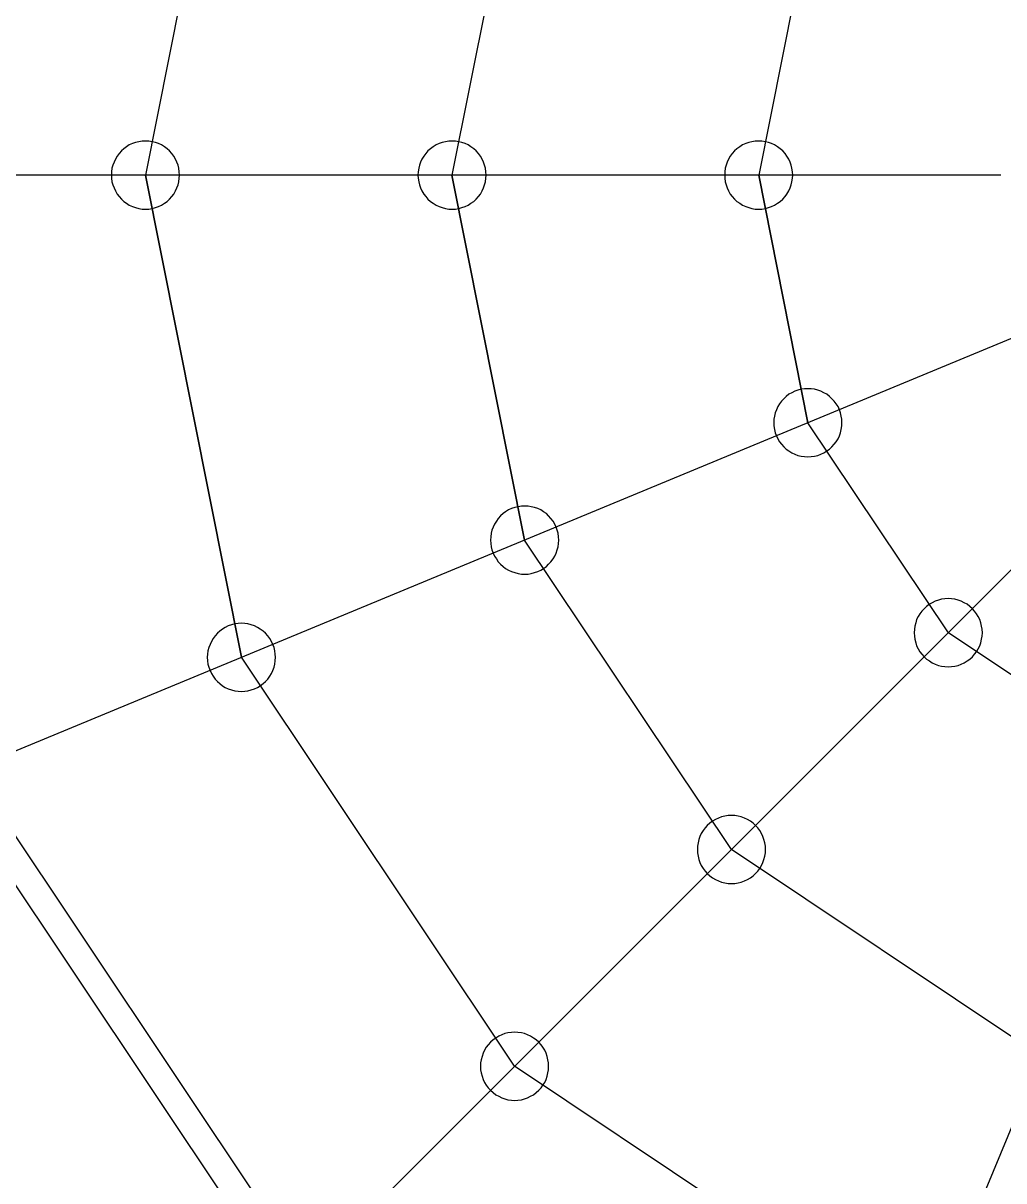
# Model space of a CAD drawing. Header units: metres. Extents: x 0 to 420, y 0 to 297.
# Drawn here: x 89 to 131.4, y 128.2 to 178.2 of the extents above; entities that cross this region are included whole.
import ezdxf

# ---------------------------------------------------------------- set-up
doc = ezdxf.new("R2010")
doc.units = ezdxf.units.M

msp = doc.modelspace()

# ---------------------------------------------------------------- linework, layer by layer
for p, q in [((98.49, 192.51), (94.34, 171.66)), ((98.49, 192.51), (94.34, 171.66)), ((110.73, 187.44), (107.59, 171.66)), ((110.73, 187.44), (107.59, 171.66)), ((122.98, 182.37), (120.85, 171.66)), ((122.98, 182.37), (120.85, 171.66)), ((131.32, 171.66), (43.54, 171.66)), ((98.49, 150.81), (94.34, 171.66)), ((94.34, 171.66), (98.49, 150.81)), ((98.49, 150.81), (94.34, 171.66)), ((110.73, 155.88), (107.59, 171.66)), ((107.59, 171.66), (110.73, 155.88)), ((110.73, 155.88), (107.59, 171.66)), ((122.98, 160.95), (120.85, 171.66)), ((120.85, 171.66), (122.98, 160.95)), ((122.98, 160.95), (120.85, 171.66)), ((132.57, 164.92), (51.56, 131.37)), ((132.57, 164.92), (51.56, 131.37)), ((129.05, 151.87), (122.98, 160.95)), ((129.05, 151.87), (122.98, 160.95)), ((136.28, 159.11), (74.38, 97.21)), ((136.28, 159.11), (74.38, 97.21)), ((119.67, 142.5), (110.73, 155.88)), ((119.67, 142.5), (110.73, 155.88)), ((141.97, 155.1), (108.54, 74.38)), ((141.97, 155.1), (108.54, 74.38)), ((141.97, 155.1), (108.54, 74.38)), ((141.97, 155.1), (108.54, 74.38)), ((138.12, 145.81), (129.05, 151.87)), ((138.12, 145.81), (129.05, 151.87)), ((110.3, 133.13), (98.49, 150.81)), ((110.3, 133.13), (98.49, 150.81)), ((101.35, 124.18), (86.8, 145.96)), ((101.35, 124.18), (86.8, 145.96)), ((100.5, 123.33), (85.69, 145.5)), ((100.5, 123.33), (85.69, 145.5)), ((133.05, 133.56), (119.67, 142.5)), ((133.05, 133.56), (119.67, 142.5)), ((127.98, 121.31), (110.3, 133.13)), ((127.98, 121.31), (110.3, 133.13))]:
    msp.add_line(p, q)
for points in [[(95.81, 171.66), (95.8, 171.8), (95.78, 171.95), (95.75, 172.09), (95.7, 172.22), (95.64, 172.35), (95.56, 172.48), (95.48, 172.59), (95.38, 172.7), (95.27, 172.8), (95.16, 172.88), (95.03, 172.96), (94.9, 173.02), (94.77, 173.07), (94.63, 173.1), (94.48, 173.13), (94.34, 173.13), (94.19, 173.13), (94.05, 173.1), (93.91, 173.07), (93.78, 173.02), (93.64, 172.96), (93.52, 172.88), (93.4, 172.8), (93.3, 172.7), (93.2, 172.59), (93.11, 172.48), (93.04, 172.35), (92.98, 172.22), (92.93, 172.09), (92.89, 171.95), (92.87, 171.8), (92.87, 171.66), (92.87, 171.52), (92.89, 171.37), (92.93, 171.23), (92.98, 171.1), (93.04, 170.97), (93.11, 170.84), (93.2, 170.73), (93.3, 170.62), (93.4, 170.52), (93.52, 170.44), (93.64, 170.36), (93.78, 170.3), (93.91, 170.25), (94.05, 170.22), (94.19, 170.19), (94.34, 170.19), (94.48, 170.19), (94.63, 170.22), (94.77, 170.25), (94.9, 170.3), (95.03, 170.36), (95.16, 170.44), (95.27, 170.52), (95.38, 170.62), (95.48, 170.73), (95.56, 170.84), (95.64, 170.97), (95.7, 171.1), (95.75, 171.23), (95.78, 171.37), (95.8, 171.52), (95.81, 171.66)], [(109.07, 171.66), (109.06, 171.8), (109.04, 171.95), (109, 172.09), (108.95, 172.22), (108.89, 172.35), (108.82, 172.48), (108.73, 172.59), (108.64, 172.7), (108.53, 172.8), (108.41, 172.88), (108.29, 172.96), (108.16, 173.02), (108.02, 173.07), (107.88, 173.1), (107.74, 173.13), (107.59, 173.13), (107.45, 173.13), (107.31, 173.1), (107.17, 173.07), (107.03, 173.02), (106.9, 172.96), (106.78, 172.88), (106.66, 172.8), (106.55, 172.7), (106.46, 172.59), (106.37, 172.48), (106.29, 172.35), (106.23, 172.22), (106.18, 172.09), (106.15, 171.95), (106.13, 171.8), (106.12, 171.66), (106.13, 171.52), (106.15, 171.37), (106.18, 171.23), (106.23, 171.1), (106.29, 170.97), (106.37, 170.84), (106.46, 170.73), (106.55, 170.62), (106.66, 170.52), (106.78, 170.44), (106.9, 170.36), (107.03, 170.3), (107.17, 170.25), (107.31, 170.22), (107.45, 170.19), (107.59, 170.19), (107.74, 170.19), (107.88, 170.22), (108.02, 170.25), (108.16, 170.3), (108.29, 170.36), (108.41, 170.44), (108.53, 170.52), (108.64, 170.62), (108.73, 170.73), (108.82, 170.84), (108.89, 170.97), (108.95, 171.1), (109, 171.23), (109.04, 171.37), (109.06, 171.52), (109.07, 171.66)], [(122.32, 171.66), (122.31, 171.8), (122.29, 171.95), (122.26, 172.09), (122.21, 172.22), (122.15, 172.35), (122.07, 172.48), (121.99, 172.59), (121.89, 172.7), (121.78, 172.8), (121.67, 172.88), (121.54, 172.96), (121.41, 173.02), (121.28, 173.07), (121.14, 173.1), (120.99, 173.13), (120.85, 173.13), (120.7, 173.13), (120.56, 173.1), (120.42, 173.07), (120.29, 173.02), (120.15, 172.96), (120.03, 172.88), (119.91, 172.8), (119.81, 172.7), (119.71, 172.59), (119.62, 172.48), (119.55, 172.35), (119.49, 172.22), (119.44, 172.09), (119.4, 171.95), (119.38, 171.8), (119.38, 171.66), (119.38, 171.52), (119.4, 171.37), (119.44, 171.23), (119.49, 171.1), (119.55, 170.97), (119.62, 170.84), (119.71, 170.73), (119.81, 170.62), (119.91, 170.52), (120.03, 170.44), (120.15, 170.36), (120.29, 170.3), (120.42, 170.25), (120.56, 170.22), (120.7, 170.19), (120.85, 170.19), (120.99, 170.19), (121.14, 170.22), (121.28, 170.25), (121.41, 170.3), (121.54, 170.36), (121.67, 170.44), (121.78, 170.52), (121.89, 170.62), (121.99, 170.73), (122.07, 170.84), (122.15, 170.97), (122.21, 171.1), (122.26, 171.23), (122.29, 171.37), (122.31, 171.52), (122.32, 171.66)], [(124.45, 160.95), (124.44, 161.1), (124.42, 161.24), (124.39, 161.38), (124.34, 161.51), (124.28, 161.65), (124.2, 161.77), (124.12, 161.89), (124.02, 161.99), (123.91, 162.09), (123.8, 162.18), (123.67, 162.25), (123.54, 162.31), (123.41, 162.36), (123.27, 162.4), (123.12, 162.42), (122.98, 162.42), (122.83, 162.42), (122.69, 162.4), (122.55, 162.36), (122.42, 162.31), (122.28, 162.25), (122.16, 162.18), (122.04, 162.09), (121.94, 161.99), (121.84, 161.89), (121.75, 161.77), (121.68, 161.65), (121.62, 161.51), (121.57, 161.38), (121.53, 161.24), (121.51, 161.1), (121.51, 160.95), (121.51, 160.81), (121.53, 160.66), (121.57, 160.52), (121.62, 160.39), (121.68, 160.26), (121.75, 160.13), (121.84, 160.02), (121.94, 159.91), (122.04, 159.81), (122.16, 159.73), (122.28, 159.65), (122.42, 159.59), (122.55, 159.54), (122.69, 159.51), (122.83, 159.49), (122.98, 159.48), (123.12, 159.49), (123.27, 159.51), (123.41, 159.54), (123.54, 159.59), (123.67, 159.65), (123.8, 159.73), (123.91, 159.81), (124.02, 159.91), (124.12, 160.02), (124.2, 160.13), (124.28, 160.26), (124.34, 160.39), (124.39, 160.52), (124.42, 160.66), (124.44, 160.81), (124.45, 160.95)], [(124.45, 160.95), (124.44, 161.1), (124.42, 161.24), (124.39, 161.38), (124.34, 161.51), (124.28, 161.65), (124.2, 161.77), (124.12, 161.89), (124.02, 161.99), (123.91, 162.09), (123.8, 162.18), (123.67, 162.25), (123.54, 162.31), (123.41, 162.36), (123.27, 162.4), (123.12, 162.42), (122.98, 162.42), (122.83, 162.42), (122.69, 162.4), (122.55, 162.36), (122.42, 162.31), (122.28, 162.25), (122.16, 162.18), (122.04, 162.09), (121.94, 161.99), (121.84, 161.89), (121.75, 161.77), (121.68, 161.65), (121.62, 161.51), (121.57, 161.38), (121.53, 161.24), (121.51, 161.1), (121.51, 160.95), (121.51, 160.81), (121.53, 160.66), (121.57, 160.52), (121.62, 160.39), (121.68, 160.26), (121.75, 160.13), (121.84, 160.02), (121.94, 159.91), (122.04, 159.81), (122.16, 159.73), (122.28, 159.65), (122.42, 159.59), (122.55, 159.54), (122.69, 159.51), (122.83, 159.49), (122.98, 159.48), (123.12, 159.49), (123.27, 159.51), (123.41, 159.54), (123.54, 159.59), (123.67, 159.65), (123.8, 159.73), (123.91, 159.81), (124.02, 159.91), (124.12, 160.02), (124.2, 160.13), (124.28, 160.26), (124.34, 160.39), (124.39, 160.52), (124.42, 160.66), (124.44, 160.81), (124.45, 160.95)], [(112.21, 155.88), (112.2, 156.02), (112.18, 156.17), (112.14, 156.31), (112.09, 156.44), (112.03, 156.57), (111.96, 156.7), (111.87, 156.81), (111.77, 156.92), (111.67, 157.02), (111.55, 157.1), (111.43, 157.18), (111.3, 157.24), (111.16, 157.29), (111.02, 157.32), (110.88, 157.34), (110.73, 157.35), (110.59, 157.34), (110.45, 157.32), (110.31, 157.29), (110.17, 157.24), (110.04, 157.18), (109.91, 157.1), (109.8, 157.02), (109.69, 156.92), (109.59, 156.81), (109.51, 156.7), (109.43, 156.57), (109.37, 156.44), (109.32, 156.31), (109.29, 156.17), (109.27, 156.02), (109.26, 155.88), (109.27, 155.73), (109.29, 155.59), (109.32, 155.45), (109.37, 155.31), (109.43, 155.18), (109.51, 155.06), (109.59, 154.94), (109.69, 154.84), (109.8, 154.74), (109.91, 154.65), (110.04, 154.58), (110.17, 154.52), (110.31, 154.47), (110.45, 154.43), (110.59, 154.41), (110.73, 154.41), (110.88, 154.41), (111.02, 154.43), (111.16, 154.47), (111.3, 154.52), (111.43, 154.58), (111.55, 154.65), (111.67, 154.74), (111.77, 154.84), (111.87, 154.94), (111.96, 155.06), (112.03, 155.18), (112.09, 155.31), (112.14, 155.45), (112.18, 155.59), (112.2, 155.73), (112.21, 155.88)], [(112.21, 155.88), (112.2, 156.02), (112.18, 156.17), (112.14, 156.31), (112.09, 156.44), (112.03, 156.57), (111.96, 156.7), (111.87, 156.81), (111.77, 156.92), (111.67, 157.02), (111.55, 157.1), (111.43, 157.18), (111.3, 157.24), (111.16, 157.29), (111.02, 157.32), (110.88, 157.34), (110.73, 157.35), (110.59, 157.34), (110.45, 157.32), (110.31, 157.29), (110.17, 157.24), (110.04, 157.18), (109.91, 157.1), (109.8, 157.02), (109.69, 156.92), (109.59, 156.81), (109.51, 156.7), (109.43, 156.57), (109.37, 156.44), (109.32, 156.31), (109.29, 156.17), (109.27, 156.02), (109.26, 155.88), (109.27, 155.73), (109.29, 155.59), (109.32, 155.45), (109.37, 155.31), (109.43, 155.18), (109.51, 155.06), (109.59, 154.94), (109.69, 154.84), (109.8, 154.74), (109.91, 154.65), (110.04, 154.58), (110.17, 154.52), (110.31, 154.47), (110.45, 154.43), (110.59, 154.41), (110.73, 154.41), (110.88, 154.41), (111.02, 154.43), (111.16, 154.47), (111.3, 154.52), (111.43, 154.58), (111.55, 154.65), (111.67, 154.74), (111.77, 154.84), (111.87, 154.94), (111.96, 155.06), (112.03, 155.18), (112.09, 155.31), (112.14, 155.45), (112.18, 155.59), (112.2, 155.73), (112.21, 155.88)], [(112.21, 155.88), (112.2, 156.02), (112.18, 156.17), (112.14, 156.31), (112.09, 156.44), (112.03, 156.57), (111.96, 156.7), (111.87, 156.81), (111.77, 156.92), (111.67, 157.02), (111.55, 157.1), (111.43, 157.18), (111.3, 157.24), (111.16, 157.29), (111.02, 157.32), (110.88, 157.34), (110.73, 157.35), (110.59, 157.34), (110.45, 157.32), (110.31, 157.29), (110.17, 157.24), (110.04, 157.18), (109.91, 157.1), (109.8, 157.02), (109.69, 156.92), (109.59, 156.81), (109.51, 156.7), (109.43, 156.57), (109.37, 156.44), (109.32, 156.31), (109.29, 156.17), (109.27, 156.02), (109.26, 155.88), (109.27, 155.73), (109.29, 155.59), (109.32, 155.45), (109.37, 155.31), (109.43, 155.18), (109.51, 155.06), (109.59, 154.94), (109.69, 154.84), (109.8, 154.74), (109.91, 154.65), (110.04, 154.58), (110.17, 154.52), (110.31, 154.47), (110.45, 154.43), (110.59, 154.41), (110.73, 154.41), (110.88, 154.41), (111.02, 154.43), (111.16, 154.47), (111.3, 154.52), (111.43, 154.58), (111.55, 154.65), (111.67, 154.74), (111.77, 154.84), (111.87, 154.94), (111.96, 155.06), (112.03, 155.18), (112.09, 155.31), (112.14, 155.45), (112.18, 155.59), (112.2, 155.73), (112.21, 155.88)], [(112.21, 155.88), (112.2, 156.02), (112.18, 156.17), (112.14, 156.31), (112.09, 156.44), (112.03, 156.57), (111.96, 156.7), (111.87, 156.81), (111.77, 156.92), (111.67, 157.02), (111.55, 157.1), (111.43, 157.18), (111.3, 157.24), (111.16, 157.29), (111.02, 157.32), (110.88, 157.34), (110.73, 157.35), (110.59, 157.34), (110.45, 157.32), (110.31, 157.29), (110.17, 157.24), (110.04, 157.18), (109.91, 157.1), (109.8, 157.02), (109.69, 156.92), (109.59, 156.81), (109.51, 156.7), (109.43, 156.57), (109.37, 156.44), (109.32, 156.31), (109.29, 156.17), (109.27, 156.02), (109.26, 155.88), (109.27, 155.73), (109.29, 155.59), (109.32, 155.45), (109.37, 155.31), (109.43, 155.18), (109.51, 155.06), (109.59, 154.94), (109.69, 154.84), (109.8, 154.74), (109.91, 154.65), (110.04, 154.58), (110.17, 154.52), (110.31, 154.47), (110.45, 154.43), (110.59, 154.41), (110.73, 154.41), (110.88, 154.41), (111.02, 154.43), (111.16, 154.47), (111.3, 154.52), (111.43, 154.58), (111.55, 154.65), (111.67, 154.74), (111.77, 154.84), (111.87, 154.94), (111.96, 155.06), (112.03, 155.18), (112.09, 155.31), (112.14, 155.45), (112.18, 155.59), (112.2, 155.73), (112.21, 155.88)], [(112.21, 155.88), (112.2, 156.02), (112.18, 156.17), (112.14, 156.31), (112.09, 156.44), (112.03, 156.57), (111.96, 156.7), (111.87, 156.81), (111.77, 156.92), (111.67, 157.02), (111.55, 157.1), (111.43, 157.18), (111.3, 157.24), (111.16, 157.29), (111.02, 157.32), (110.88, 157.34), (110.73, 157.35), (110.59, 157.34), (110.45, 157.32), (110.31, 157.29), (110.17, 157.24), (110.04, 157.18), (109.91, 157.1), (109.8, 157.02), (109.69, 156.92), (109.59, 156.81), (109.51, 156.7), (109.43, 156.57), (109.37, 156.44), (109.32, 156.31), (109.29, 156.17), (109.27, 156.02), (109.26, 155.88), (109.27, 155.73), (109.29, 155.59), (109.32, 155.45), (109.37, 155.31), (109.43, 155.18), (109.51, 155.06), (109.59, 154.94), (109.69, 154.84), (109.8, 154.74), (109.91, 154.65), (110.04, 154.58), (110.17, 154.52), (110.31, 154.47), (110.45, 154.43), (110.59, 154.41), (110.73, 154.41), (110.88, 154.41), (111.02, 154.43), (111.16, 154.47), (111.3, 154.52), (111.43, 154.58), (111.55, 154.65), (111.67, 154.74), (111.77, 154.84), (111.87, 154.94), (111.96, 155.06), (112.03, 155.18), (112.09, 155.31), (112.14, 155.45), (112.18, 155.59), (112.2, 155.73), (112.21, 155.88)], [(112.21, 155.88), (112.2, 156.02), (112.18, 156.17), (112.14, 156.31), (112.09, 156.44), (112.03, 156.57), (111.96, 156.7), (111.87, 156.81), (111.77, 156.92), (111.67, 157.02), (111.55, 157.1), (111.43, 157.18), (111.3, 157.24), (111.16, 157.29), (111.02, 157.32), (110.88, 157.34), (110.73, 157.35), (110.59, 157.34), (110.45, 157.32), (110.31, 157.29), (110.17, 157.24), (110.04, 157.18), (109.91, 157.1), (109.8, 157.02), (109.69, 156.92), (109.59, 156.81), (109.51, 156.7), (109.43, 156.57), (109.37, 156.44), (109.32, 156.31), (109.29, 156.17), (109.27, 156.02), (109.26, 155.88), (109.27, 155.73), (109.29, 155.59), (109.32, 155.45), (109.37, 155.31), (109.43, 155.18), (109.51, 155.06), (109.59, 154.94), (109.69, 154.84), (109.8, 154.74), (109.91, 154.65), (110.04, 154.58), (110.17, 154.52), (110.31, 154.47), (110.45, 154.43), (110.59, 154.41), (110.73, 154.41), (110.88, 154.41), (111.02, 154.43), (111.16, 154.47), (111.3, 154.52), (111.43, 154.58), (111.55, 154.65), (111.67, 154.74), (111.77, 154.84), (111.87, 154.94), (111.96, 155.06), (112.03, 155.18), (112.09, 155.31), (112.14, 155.45), (112.18, 155.59), (112.2, 155.73), (112.21, 155.88)], [(130.52, 151.87), (130.51, 152.02), (130.49, 152.16), (130.45, 152.3), (130.41, 152.44), (130.34, 152.57), (130.27, 152.69), (130.18, 152.81), (130.09, 152.91), (129.98, 153.01), (129.86, 153.1), (129.74, 153.17), (129.61, 153.23), (129.47, 153.28), (129.33, 153.32), (129.19, 153.34), (129.05, 153.35), (128.9, 153.34), (128.76, 153.32), (128.62, 153.28), (128.48, 153.23), (128.35, 153.17), (128.23, 153.1), (128.11, 153.01), (128, 152.91), (127.91, 152.81), (127.82, 152.69), (127.75, 152.57), (127.68, 152.44), (127.64, 152.3), (127.6, 152.16), (127.58, 152.02), (127.57, 151.87), (127.58, 151.73), (127.6, 151.59), (127.64, 151.44), (127.68, 151.31), (127.75, 151.18), (127.82, 151.05), (127.91, 150.94), (128, 150.83), (128.11, 150.73), (128.23, 150.65), (128.35, 150.57), (128.48, 150.51), (128.62, 150.46), (128.76, 150.43), (128.9, 150.41), (129.05, 150.4), (129.19, 150.41), (129.33, 150.43), (129.47, 150.46), (129.61, 150.51), (129.74, 150.57), (129.86, 150.65), (129.98, 150.73), (130.09, 150.83), (130.18, 150.94), (130.27, 151.05), (130.34, 151.18), (130.41, 151.31), (130.45, 151.44), (130.49, 151.59), (130.51, 151.73), (130.52, 151.87)], [(130.52, 151.87), (130.51, 152.02), (130.49, 152.16), (130.45, 152.3), (130.41, 152.44), (130.34, 152.57), (130.27, 152.69), (130.18, 152.81), (130.09, 152.91), (129.98, 153.01), (129.86, 153.1), (129.74, 153.17), (129.61, 153.23), (129.47, 153.28), (129.33, 153.32), (129.19, 153.34), (129.05, 153.35), (128.9, 153.34), (128.76, 153.32), (128.62, 153.28), (128.48, 153.23), (128.35, 153.17), (128.23, 153.1), (128.11, 153.01), (128, 152.91), (127.91, 152.81), (127.82, 152.69), (127.75, 152.57), (127.68, 152.44), (127.64, 152.3), (127.6, 152.16), (127.58, 152.02), (127.57, 151.87), (127.58, 151.73), (127.6, 151.59), (127.64, 151.44), (127.68, 151.31), (127.75, 151.18), (127.82, 151.05), (127.91, 150.94), (128, 150.83), (128.11, 150.73), (128.23, 150.65), (128.35, 150.57), (128.48, 150.51), (128.62, 150.46), (128.76, 150.43), (128.9, 150.41), (129.05, 150.4), (129.19, 150.41), (129.33, 150.43), (129.47, 150.46), (129.61, 150.51), (129.74, 150.57), (129.86, 150.65), (129.98, 150.73), (130.09, 150.83), (130.18, 150.94), (130.27, 151.05), (130.34, 151.18), (130.41, 151.31), (130.45, 151.44), (130.49, 151.59), (130.51, 151.73), (130.52, 151.87)], [(99.96, 150.81), (99.95, 150.95), (99.93, 151.09), (99.9, 151.23), (99.85, 151.37), (99.79, 151.5), (99.71, 151.62), (99.63, 151.74), (99.53, 151.85), (99.42, 151.94), (99.3, 152.03), (99.18, 152.1), (99.05, 152.17), (98.91, 152.22), (98.77, 152.25), (98.63, 152.27), (98.49, 152.28), (98.34, 152.27), (98.2, 152.25), (98.06, 152.22), (97.92, 152.17), (97.79, 152.1), (97.67, 152.03), (97.55, 151.94), (97.45, 151.85), (97.35, 151.74), (97.26, 151.62), (97.19, 151.5), (97.13, 151.37), (97.08, 151.23), (97.04, 151.09), (97.02, 150.95), (97.01, 150.81), (97.02, 150.66), (97.04, 150.52), (97.08, 150.38), (97.13, 150.24), (97.19, 150.11), (97.26, 149.99), (97.35, 149.87), (97.45, 149.76), (97.55, 149.67), (97.67, 149.58), (97.79, 149.51), (97.92, 149.45), (98.06, 149.4), (98.2, 149.36), (98.34, 149.34), (98.49, 149.33), (98.63, 149.34), (98.77, 149.36), (98.91, 149.4), (99.05, 149.45), (99.18, 149.51), (99.3, 149.58), (99.42, 149.67), (99.53, 149.76), (99.63, 149.87), (99.71, 149.99), (99.79, 150.11), (99.85, 150.24), (99.9, 150.38), (99.93, 150.52), (99.95, 150.66), (99.96, 150.81)], [(99.96, 150.81), (99.95, 150.95), (99.93, 151.09), (99.9, 151.23), (99.85, 151.37), (99.79, 151.5), (99.71, 151.62), (99.63, 151.74), (99.53, 151.85), (99.42, 151.94), (99.3, 152.03), (99.18, 152.1), (99.05, 152.17), (98.91, 152.22), (98.77, 152.25), (98.63, 152.27), (98.49, 152.28), (98.34, 152.27), (98.2, 152.25), (98.06, 152.22), (97.92, 152.17), (97.79, 152.1), (97.67, 152.03), (97.55, 151.94), (97.45, 151.85), (97.35, 151.74), (97.26, 151.62), (97.19, 151.5), (97.13, 151.37), (97.08, 151.23), (97.04, 151.09), (97.02, 150.95), (97.01, 150.81), (97.02, 150.66), (97.04, 150.52), (97.08, 150.38), (97.13, 150.24), (97.19, 150.11), (97.26, 149.99), (97.35, 149.87), (97.45, 149.76), (97.55, 149.67), (97.67, 149.58), (97.79, 149.51), (97.92, 149.45), (98.06, 149.4), (98.2, 149.36), (98.34, 149.34), (98.49, 149.33), (98.63, 149.34), (98.77, 149.36), (98.91, 149.4), (99.05, 149.45), (99.18, 149.51), (99.3, 149.58), (99.42, 149.67), (99.53, 149.76), (99.63, 149.87), (99.71, 149.99), (99.79, 150.11), (99.85, 150.24), (99.9, 150.38), (99.93, 150.52), (99.95, 150.66), (99.96, 150.81)], [(99.96, 150.81), (99.95, 150.95), (99.93, 151.09), (99.9, 151.23), (99.85, 151.37), (99.79, 151.5), (99.71, 151.62), (99.63, 151.74), (99.53, 151.85), (99.42, 151.94), (99.3, 152.03), (99.18, 152.1), (99.05, 152.17), (98.91, 152.22), (98.77, 152.25), (98.63, 152.27), (98.49, 152.28), (98.34, 152.27), (98.2, 152.25), (98.06, 152.22), (97.92, 152.17), (97.79, 152.1), (97.67, 152.03), (97.55, 151.94), (97.45, 151.85), (97.35, 151.74), (97.26, 151.62), (97.19, 151.5), (97.13, 151.37), (97.08, 151.23), (97.04, 151.09), (97.02, 150.95), (97.01, 150.81), (97.02, 150.66), (97.04, 150.52), (97.08, 150.38), (97.13, 150.24), (97.19, 150.11), (97.26, 149.99), (97.35, 149.87), (97.45, 149.76), (97.55, 149.67), (97.67, 149.58), (97.79, 149.51), (97.92, 149.45), (98.06, 149.4), (98.2, 149.36), (98.34, 149.34), (98.49, 149.33), (98.63, 149.34), (98.77, 149.36), (98.91, 149.4), (99.05, 149.45), (99.18, 149.51), (99.3, 149.58), (99.42, 149.67), (99.53, 149.76), (99.63, 149.87), (99.71, 149.99), (99.79, 150.11), (99.85, 150.24), (99.9, 150.38), (99.93, 150.52), (99.95, 150.66), (99.96, 150.81)], [(99.96, 150.81), (99.95, 150.95), (99.93, 151.09), (99.9, 151.23), (99.85, 151.37), (99.79, 151.5), (99.71, 151.62), (99.63, 151.74), (99.53, 151.85), (99.42, 151.94), (99.3, 152.03), (99.18, 152.1), (99.05, 152.17), (98.91, 152.22), (98.77, 152.25), (98.63, 152.27), (98.49, 152.28), (98.34, 152.27), (98.2, 152.25), (98.06, 152.22), (97.92, 152.17), (97.79, 152.1), (97.67, 152.03), (97.55, 151.94), (97.45, 151.85), (97.35, 151.74), (97.26, 151.62), (97.19, 151.5), (97.13, 151.37), (97.08, 151.23), (97.04, 151.09), (97.02, 150.95), (97.01, 150.81), (97.02, 150.66), (97.04, 150.52), (97.08, 150.38), (97.13, 150.24), (97.19, 150.11), (97.26, 149.99), (97.35, 149.87), (97.45, 149.76), (97.55, 149.67), (97.67, 149.58), (97.79, 149.51), (97.92, 149.45), (98.06, 149.4), (98.2, 149.36), (98.34, 149.34), (98.49, 149.33), (98.63, 149.34), (98.77, 149.36), (98.91, 149.4), (99.05, 149.45), (99.18, 149.51), (99.3, 149.58), (99.42, 149.67), (99.53, 149.76), (99.63, 149.87), (99.71, 149.99), (99.79, 150.11), (99.85, 150.24), (99.9, 150.38), (99.93, 150.52), (99.95, 150.66), (99.96, 150.81)], [(121.15, 142.5), (121.14, 142.64), (121.12, 142.79), (121.08, 142.93), (121.03, 143.06), (120.97, 143.19), (120.9, 143.32), (120.81, 143.43), (120.71, 143.54), (120.61, 143.64), (120.49, 143.72), (120.37, 143.8), (120.24, 143.86), (120.1, 143.91), (119.96, 143.94), (119.82, 143.97), (119.67, 143.97), (119.53, 143.97), (119.38, 143.94), (119.24, 143.91), (119.11, 143.86), (118.98, 143.8), (118.85, 143.72), (118.74, 143.64), (118.63, 143.54), (118.53, 143.43), (118.45, 143.32), (118.37, 143.19), (118.31, 143.06), (118.26, 142.93), (118.23, 142.79), (118.21, 142.64), (118.2, 142.5), (118.21, 142.36), (118.23, 142.21), (118.26, 142.07), (118.31, 141.94), (118.37, 141.81), (118.45, 141.68), (118.53, 141.57), (118.63, 141.46), (118.74, 141.36), (118.85, 141.28), (118.98, 141.2), (119.11, 141.14), (119.24, 141.09), (119.38, 141.06), (119.53, 141.03), (119.67, 141.03), (119.82, 141.03), (119.96, 141.06), (120.1, 141.09), (120.24, 141.14), (120.37, 141.2), (120.49, 141.28), (120.61, 141.36), (120.71, 141.46), (120.81, 141.57), (120.9, 141.68), (120.97, 141.81), (121.03, 141.94), (121.08, 142.07), (121.12, 142.21), (121.14, 142.36), (121.15, 142.5)], [(121.15, 142.5), (121.14, 142.64), (121.12, 142.79), (121.08, 142.93), (121.03, 143.06), (120.97, 143.19), (120.9, 143.32), (120.81, 143.43), (120.71, 143.54), (120.61, 143.64), (120.49, 143.72), (120.37, 143.8), (120.24, 143.86), (120.1, 143.91), (119.96, 143.94), (119.82, 143.97), (119.67, 143.97), (119.53, 143.97), (119.38, 143.94), (119.24, 143.91), (119.11, 143.86), (118.98, 143.8), (118.85, 143.72), (118.74, 143.64), (118.63, 143.54), (118.53, 143.43), (118.45, 143.32), (118.37, 143.19), (118.31, 143.06), (118.26, 142.93), (118.23, 142.79), (118.21, 142.64), (118.2, 142.5), (118.21, 142.36), (118.23, 142.21), (118.26, 142.07), (118.31, 141.94), (118.37, 141.81), (118.45, 141.68), (118.53, 141.57), (118.63, 141.46), (118.74, 141.36), (118.85, 141.28), (118.98, 141.2), (119.11, 141.14), (119.24, 141.09), (119.38, 141.06), (119.53, 141.03), (119.67, 141.03), (119.82, 141.03), (119.96, 141.06), (120.1, 141.09), (120.24, 141.14), (120.37, 141.2), (120.49, 141.28), (120.61, 141.36), (120.71, 141.46), (120.81, 141.57), (120.9, 141.68), (120.97, 141.81), (121.03, 141.94), (121.08, 142.07), (121.12, 142.21), (121.14, 142.36), (121.15, 142.5)], [(121.15, 142.5), (121.14, 142.64), (121.12, 142.79), (121.08, 142.93), (121.03, 143.06), (120.97, 143.19), (120.9, 143.32), (120.81, 143.43), (120.71, 143.54), (120.61, 143.64), (120.49, 143.72), (120.37, 143.8), (120.24, 143.86), (120.1, 143.91), (119.96, 143.94), (119.82, 143.97), (119.67, 143.97), (119.53, 143.97), (119.38, 143.94), (119.24, 143.91), (119.11, 143.86), (118.98, 143.8), (118.85, 143.72), (118.74, 143.64), (118.63, 143.54), (118.53, 143.43), (118.45, 143.32), (118.37, 143.19), (118.31, 143.06), (118.26, 142.93), (118.23, 142.79), (118.21, 142.64), (118.2, 142.5), (118.21, 142.36), (118.23, 142.21), (118.26, 142.07), (118.31, 141.94), (118.37, 141.81), (118.45, 141.68), (118.53, 141.57), (118.63, 141.46), (118.74, 141.36), (118.85, 141.28), (118.98, 141.2), (119.11, 141.14), (119.24, 141.09), (119.38, 141.06), (119.53, 141.03), (119.67, 141.03), (119.82, 141.03), (119.96, 141.06), (120.1, 141.09), (120.24, 141.14), (120.37, 141.2), (120.49, 141.28), (120.61, 141.36), (120.71, 141.46), (120.81, 141.57), (120.9, 141.68), (120.97, 141.81), (121.03, 141.94), (121.08, 142.07), (121.12, 142.21), (121.14, 142.36), (121.15, 142.5)], [(121.15, 142.5), (121.14, 142.64), (121.12, 142.79), (121.08, 142.93), (121.03, 143.06), (120.97, 143.19), (120.9, 143.32), (120.81, 143.43), (120.71, 143.54), (120.61, 143.64), (120.49, 143.72), (120.37, 143.8), (120.24, 143.86), (120.1, 143.91), (119.96, 143.94), (119.82, 143.97), (119.67, 143.97), (119.53, 143.97), (119.38, 143.94), (119.24, 143.91), (119.11, 143.86), (118.98, 143.8), (118.85, 143.72), (118.74, 143.64), (118.63, 143.54), (118.53, 143.43), (118.45, 143.32), (118.37, 143.19), (118.31, 143.06), (118.26, 142.93), (118.23, 142.79), (118.21, 142.64), (118.2, 142.5), (118.21, 142.36), (118.23, 142.21), (118.26, 142.07), (118.31, 141.94), (118.37, 141.81), (118.45, 141.68), (118.53, 141.57), (118.63, 141.46), (118.74, 141.36), (118.85, 141.28), (118.98, 141.2), (119.11, 141.14), (119.24, 141.09), (119.38, 141.06), (119.53, 141.03), (119.67, 141.03), (119.82, 141.03), (119.96, 141.06), (120.1, 141.09), (120.24, 141.14), (120.37, 141.2), (120.49, 141.28), (120.61, 141.36), (120.71, 141.46), (120.81, 141.57), (120.9, 141.68), (120.97, 141.81), (121.03, 141.94), (121.08, 142.07), (121.12, 142.21), (121.14, 142.36), (121.15, 142.5)], [(121.15, 142.5), (121.14, 142.64), (121.12, 142.79), (121.08, 142.93), (121.03, 143.06), (120.97, 143.19), (120.9, 143.32), (120.81, 143.43), (120.71, 143.54), (120.61, 143.64), (120.49, 143.72), (120.37, 143.8), (120.24, 143.86), (120.1, 143.91), (119.96, 143.94), (119.82, 143.97), (119.67, 143.97), (119.53, 143.97), (119.38, 143.94), (119.24, 143.91), (119.11, 143.86), (118.98, 143.8), (118.85, 143.72), (118.74, 143.64), (118.63, 143.54), (118.53, 143.43), (118.45, 143.32), (118.37, 143.19), (118.31, 143.06), (118.26, 142.93), (118.23, 142.79), (118.21, 142.64), (118.2, 142.5), (118.21, 142.36), (118.23, 142.21), (118.26, 142.07), (118.31, 141.94), (118.37, 141.81), (118.45, 141.68), (118.53, 141.57), (118.63, 141.46), (118.74, 141.36), (118.85, 141.28), (118.98, 141.2), (119.11, 141.14), (119.24, 141.09), (119.38, 141.06), (119.53, 141.03), (119.67, 141.03), (119.82, 141.03), (119.96, 141.06), (120.1, 141.09), (120.24, 141.14), (120.37, 141.2), (120.49, 141.28), (120.61, 141.36), (120.71, 141.46), (120.81, 141.57), (120.9, 141.68), (120.97, 141.81), (121.03, 141.94), (121.08, 142.07), (121.12, 142.21), (121.14, 142.36), (121.15, 142.5)], [(121.15, 142.5), (121.14, 142.64), (121.12, 142.79), (121.08, 142.93), (121.03, 143.06), (120.97, 143.19), (120.9, 143.32), (120.81, 143.43), (120.71, 143.54), (120.61, 143.64), (120.49, 143.72), (120.37, 143.8), (120.24, 143.86), (120.1, 143.91), (119.96, 143.94), (119.82, 143.97), (119.67, 143.97), (119.53, 143.97), (119.38, 143.94), (119.24, 143.91), (119.11, 143.86), (118.98, 143.8), (118.85, 143.72), (118.74, 143.64), (118.63, 143.54), (118.53, 143.43), (118.45, 143.32), (118.37, 143.19), (118.31, 143.06), (118.26, 142.93), (118.23, 142.79), (118.21, 142.64), (118.2, 142.5), (118.21, 142.36), (118.23, 142.21), (118.26, 142.07), (118.31, 141.94), (118.37, 141.81), (118.45, 141.68), (118.53, 141.57), (118.63, 141.46), (118.74, 141.36), (118.85, 141.28), (118.98, 141.2), (119.11, 141.14), (119.24, 141.09), (119.38, 141.06), (119.53, 141.03), (119.67, 141.03), (119.82, 141.03), (119.96, 141.06), (120.1, 141.09), (120.24, 141.14), (120.37, 141.2), (120.49, 141.28), (120.61, 141.36), (120.71, 141.46), (120.81, 141.57), (120.9, 141.68), (120.97, 141.81), (121.03, 141.94), (121.08, 142.07), (121.12, 142.21), (121.14, 142.36), (121.15, 142.5)], [(111.77, 133.13), (111.77, 133.27), (111.74, 133.41), (111.71, 133.55), (111.66, 133.69), (111.6, 133.82), (111.52, 133.95), (111.44, 134.06), (111.34, 134.17), (111.23, 134.27), (111.12, 134.35), (110.99, 134.43), (110.86, 134.49), (110.73, 134.54), (110.59, 134.57), (110.44, 134.59), (110.3, 134.6), (110.16, 134.59), (110.01, 134.57), (109.87, 134.54), (109.74, 134.49), (109.61, 134.43), (109.48, 134.35), (109.37, 134.27), (109.26, 134.17), (109.16, 134.06), (109.07, 133.95), (109, 133.82), (108.94, 133.69), (108.89, 133.55), (108.85, 133.41), (108.83, 133.27), (108.83, 133.13), (108.83, 132.98), (108.85, 132.84), (108.89, 132.7), (108.94, 132.56), (109, 132.43), (109.07, 132.31), (109.16, 132.19), (109.26, 132.09), (109.37, 131.99), (109.48, 131.9), (109.61, 131.83), (109.74, 131.77), (109.87, 131.72), (110.01, 131.68), (110.16, 131.66), (110.3, 131.65), (110.44, 131.66), (110.59, 131.68), (110.73, 131.72), (110.86, 131.77), (110.99, 131.83), (111.12, 131.9), (111.23, 131.99), (111.34, 132.09), (111.44, 132.19), (111.52, 132.31), (111.6, 132.43), (111.66, 132.56), (111.71, 132.7), (111.74, 132.84), (111.77, 132.98), (111.77, 133.13)], [(111.77, 133.13), (111.77, 133.27), (111.74, 133.41), (111.71, 133.55), (111.66, 133.69), (111.6, 133.82), (111.52, 133.95), (111.44, 134.06), (111.34, 134.17), (111.23, 134.27), (111.12, 134.35), (110.99, 134.43), (110.86, 134.49), (110.73, 134.54), (110.59, 134.57), (110.44, 134.59), (110.3, 134.6), (110.16, 134.59), (110.01, 134.57), (109.87, 134.54), (109.74, 134.49), (109.61, 134.43), (109.48, 134.35), (109.37, 134.27), (109.26, 134.17), (109.16, 134.06), (109.07, 133.95), (109, 133.82), (108.94, 133.69), (108.89, 133.55), (108.85, 133.41), (108.83, 133.27), (108.83, 133.13), (108.83, 132.98), (108.85, 132.84), (108.89, 132.7), (108.94, 132.56), (109, 132.43), (109.07, 132.31), (109.16, 132.19), (109.26, 132.09), (109.37, 131.99), (109.48, 131.9), (109.61, 131.83), (109.74, 131.77), (109.87, 131.72), (110.01, 131.68), (110.16, 131.66), (110.3, 131.65), (110.44, 131.66), (110.59, 131.68), (110.73, 131.72), (110.86, 131.77), (110.99, 131.83), (111.12, 131.9), (111.23, 131.99), (111.34, 132.09), (111.44, 132.19), (111.52, 132.31), (111.6, 132.43), (111.66, 132.56), (111.71, 132.7), (111.74, 132.84), (111.77, 132.98), (111.77, 133.13)], [(111.77, 133.13), (111.77, 133.27), (111.74, 133.41), (111.71, 133.55), (111.66, 133.69), (111.6, 133.82), (111.52, 133.95), (111.44, 134.06), (111.34, 134.17), (111.23, 134.27), (111.12, 134.35), (110.99, 134.43), (110.86, 134.49), (110.73, 134.54), (110.59, 134.57), (110.44, 134.59), (110.3, 134.6), (110.16, 134.59), (110.01, 134.57), (109.87, 134.54), (109.74, 134.49), (109.61, 134.43), (109.48, 134.35), (109.37, 134.27), (109.26, 134.17), (109.16, 134.06), (109.07, 133.95), (109, 133.82), (108.94, 133.69), (108.89, 133.55), (108.85, 133.41), (108.83, 133.27), (108.83, 133.13), (108.83, 132.98), (108.85, 132.84), (108.89, 132.7), (108.94, 132.56), (109, 132.43), (109.07, 132.31), (109.16, 132.19), (109.26, 132.09), (109.37, 131.99), (109.48, 131.9), (109.61, 131.83), (109.74, 131.77), (109.87, 131.72), (110.01, 131.68), (110.16, 131.66), (110.3, 131.65), (110.44, 131.66), (110.59, 131.68), (110.73, 131.72), (110.86, 131.77), (110.99, 131.83), (111.12, 131.9), (111.23, 131.99), (111.34, 132.09), (111.44, 132.19), (111.52, 132.31), (111.6, 132.43), (111.66, 132.56), (111.71, 132.7), (111.74, 132.84), (111.77, 132.98), (111.77, 133.13)], [(111.77, 133.13), (111.77, 133.27), (111.74, 133.41), (111.71, 133.55), (111.66, 133.69), (111.6, 133.82), (111.52, 133.95), (111.44, 134.06), (111.34, 134.17), (111.23, 134.27), (111.12, 134.35), (110.99, 134.43), (110.86, 134.49), (110.73, 134.54), (110.59, 134.57), (110.44, 134.59), (110.3, 134.6), (110.16, 134.59), (110.01, 134.57), (109.87, 134.54), (109.74, 134.49), (109.61, 134.43), (109.48, 134.35), (109.37, 134.27), (109.26, 134.17), (109.16, 134.06), (109.07, 133.95), (109, 133.82), (108.94, 133.69), (108.89, 133.55), (108.85, 133.41), (108.83, 133.27), (108.83, 133.13), (108.83, 132.98), (108.85, 132.84), (108.89, 132.7), (108.94, 132.56), (109, 132.43), (109.07, 132.31), (109.16, 132.19), (109.26, 132.09), (109.37, 131.99), (109.48, 131.9), (109.61, 131.83), (109.74, 131.77), (109.87, 131.72), (110.01, 131.68), (110.16, 131.66), (110.3, 131.65), (110.44, 131.66), (110.59, 131.68), (110.73, 131.72), (110.86, 131.77), (110.99, 131.83), (111.12, 131.9), (111.23, 131.99), (111.34, 132.09), (111.44, 132.19), (111.52, 132.31), (111.6, 132.43), (111.66, 132.56), (111.71, 132.7), (111.74, 132.84), (111.77, 132.98), (111.77, 133.13)]]:
    msp.add_lwpolyline(points)

doc.saveas('drawing.dxf')
